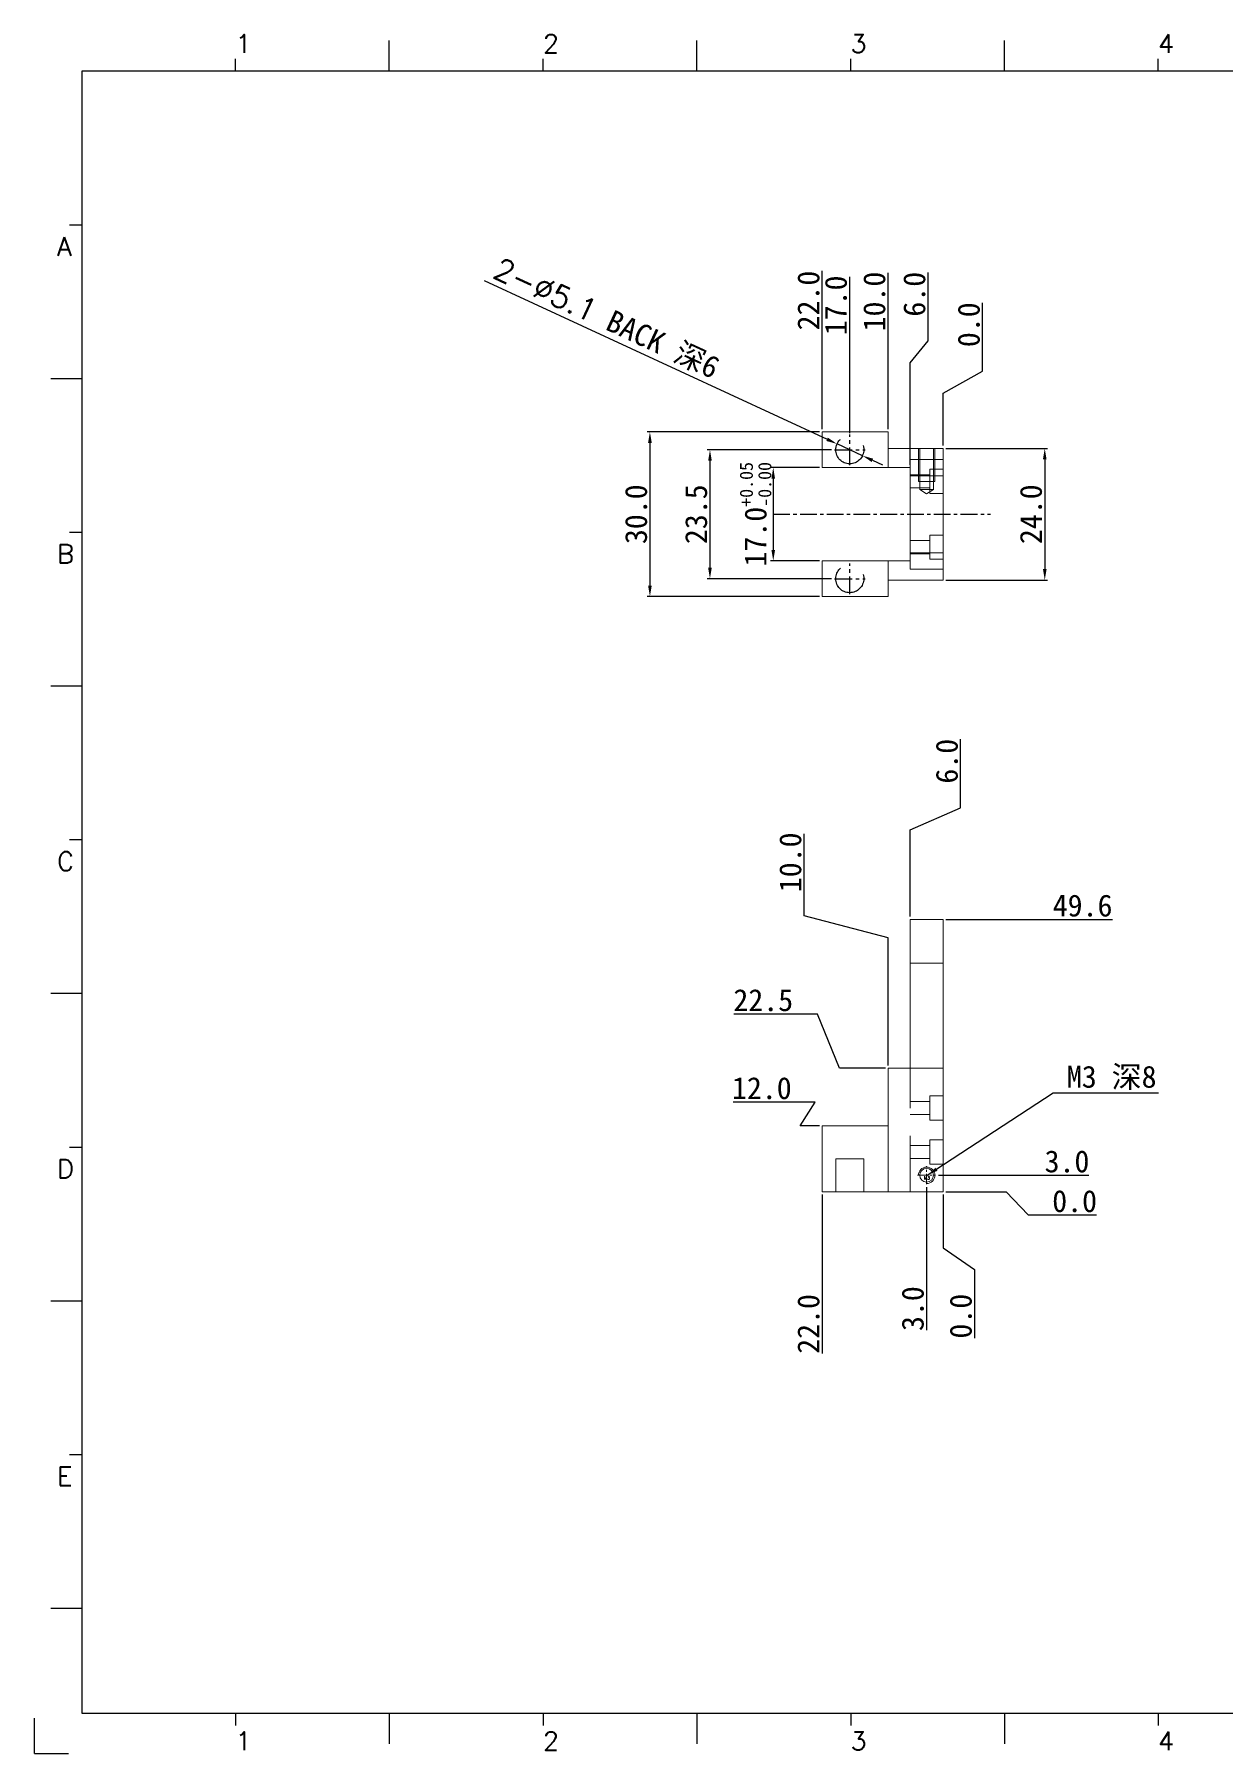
# Model space of a CAD drawing. Extents: x 83 to 30050, y -7164 to 695.
# Drawn here: x 7415.2 to 7631.8, y -1647.2 to -1333.8 of the extents above; entities that cross this region are included whole.
import ezdxf

# ---------------------------------------------------------------- set-up
doc = ezdxf.new("R2010")
doc.units = 0
doc.header["$LTSCALE"] = 8
doc.header["$MEASUREMENT"] = 0
doc.header["$PDSIZE"] = 5
doc.linetypes.add('CENTER', pattern=[2, 1.25, -0.25, 0.25, -0.25])
doc.linetypes.add('HIDDEN', pattern=[1.905, 1.27, -0.635])
doc.layers.get('0').update_dxf_attribs({"linetype": 'CONTINUOUS'})
doc.layers.get('Defpoints').update_dxf_attribs({"linetype": 'CONTINUOUS'})
doc.layers.add('41', color=3, linetype='CONTINUOUS')
doc.layers.add('dim', color=82, linetype='CONTINUOUS', lineweight=9)
doc.layers.add('screw', color=33, linetype='CONTINUOUS', lineweight=13)
doc.styles.add('SIMPLEX', font='SIMPLEX')
doc.styles.get("Standard").update_dxf_attribs({"font": '', "height": 4})
doc.styles.add('TXT', font='txt.shx', dxfattribs={"bigfont": 'gbcbig.shx'})
doc.styles.get('Standard').set_extended_font_data('SimSun')
doc.dimstyles.new('ISO-25', dxfattribs={"dimtxt": 6, "dimasz": 2.5, "dimexe": 1.25, "dimexo": 0.625, "dimtad": 1, "dimdec": 1, "dimzin": 1, "dimdsep": 46, "dimtxsty": 'Standard', "dimcen": 2.5, "dimadec": 0, "dimazin": 0, "dimtm": 1e-09, "dimtfac": 1, "dimtdec": 1, "dimtmove": 0, "dimatfit": 3, "dimfxl": 1, "dimtolj": 1, "dimtzin": 0, "dimarcsym": 0})

# ---------------------------------------------------------------- blocks, each defined once
blk = doc.blocks.new('A$C0BB32EA6')
at = {"layer": '41'}
for p, q in [((90.21, 427.84), (90.21, 435.66)), ((168.4, 427.84), (168.4, 435.66)), ((168.4, 427.84), (168.4, 435.66)), ((168.4, 427.84), (168.4, 435.66)), ((246.58, 427.84), (246.58, 435.66)), ((246.58, 427.84), (246.58, 435.66)), ((51.11, 427.84), (51.11, 430.97)), ((129.3, 427.84), (129.3, 430.97)), ((129.3, 427.84), (129.3, 430.97)), ((129.3, 427.84), (129.3, 430.97)), ((207.49, 427.84), (207.49, 430.97)), ((207.49, 427.84), (207.49, 430.97)), ((285.68, 427.84), (285.68, 430.97)), ((615.63, 427.84), (12.02, 427.84)), ((12.02, 427.84), (12.02, 10.32)), ((12.02, 388.75), (8.89, 388.75)), ((12.02, 349.66), (4.2, 349.66)), ((12.02, 310.56), (8.89, 310.56)), ((12.02, 271.47), (4.2, 271.47)), ((12.02, 232.37), (8.89, 232.37)), ((12.02, 193.28), (4.2, 193.28)), ((12.02, 154.18), (8.89, 154.18)), ((12.02, 115.09), (4.2, 115.09)), ((12.02, 76), (8.89, 76)), ((12.02, 36.9), (4.2, 36.9)), ((12.02, 10.32), (615.63, 10.32)), ((51.11, 10.32), (51.11, 7.19)), ((90.21, 10.32), (90.21, 2.5)), ((129.3, 10.32), (129.3, 7.19)), ((168.4, 10.32), (168.4, 2.5)), ((207.49, 10.32), (207.49, 7.19)), ((246.58, 10.32), (246.58, 2.5)), ((285.68, 10.32), (285.68, 7.19))]:
    blk.add_line(p, q, dxfattribs=at)
at = {"layer": '41', "linetype": 'Continuous'}
for q in [(0, 8.98), (8.64, 0)]:
    blk.add_line((0, 0), q, dxfattribs=at)
at = {"layer": '41', "style": 'SIMPLEX'}
for s, height, p in [('1', 4.69, (51.11, 432.54)), ('2', 4.69, (129.3, 432.54)), ('3', 4.69, (207.49, 432.54)), ('4', 4.69, (285.68, 432.54)), ('A', 4.75, (5.76, 380.93)), ('B', 4.75, (5.76, 302.74)), ('C', 4.75, (5.76, 224.55)), ('D', 4.75, (5.76, 146.37)), ('E', 4.75, (5.76, 68.18)), ('1', 4.69, (51.11, 0.87)), ('2', 4.69, (129.3, 0.87)), ('3', 4.69, (207.49, 0.87)), ('4', 4.69, (285.68, 0.87))]:
    blk.add_text(s, height=height, dxfattribs=at).set_placement(p)
at = {"layer": '41', "linetype": 'Continuous'}
for tag, p in [('材质', (457.07, 73.08)), ('代号', (522.6, 73.29)), ('表面处理', (452.44, 54.13)), ('审核', (523.65, 54.34)), ('名称', (585.81, 54.97)), ('数量', (457.5, 33.7)), ('设计', (523.23, 34.13)), ('件号', (586.65, 33.91)), ('比例', (457.5, 17.28)), ('版本', (587.08, 16.23))]:
    blk.add_attdef(tag, p, '', height=4, dxfattribs=at)
blk = doc.blocks.new('screw_m3_l')
at = {"layer": 'screw', "color": 1, "linetype": 'CENTER', "ltscale": 0.1905}
for p, q in [((-1.65, 0), (1.65, 0)), ((0, -1.65), (0, 1.65))]:
    blk.add_line(p, q, dxfattribs=at)
at = {"layer": 'screw', "color": 33, "linetype": 'Continuous'}
blk.add_circle((0, 0), 1.25, dxfattribs=at)
at = {"layer": 'screw', "color": 92, "linetype": 'Continuous'}
blk.add_arc((0, 0), 1.5, 270, 180, dxfattribs=at)
at = {"layer": 'screw', "color": 6, "linetype": 'Continuous', "style": 'TXT'}
blk.add_text('M3', height=0.6, dxfattribs=at).set_placement((-0.51, -0.75))
blk = doc.blocks.new('*D374')
at = {"layer": 'Defpoints', "color": 0}
for p in [(7560.88, -1409.55), (7538.22, -1433.05), (7560.88, -1433.05)]:
    blk.add_point(p, dxfattribs=at)
at = {"layer": 'dim', "color": 0, "lineweight": -2}
for p, q in [((7560.38, -1409.55), (7537.72, -1409.55)), ((7538.22, -1411.55), (7538.22, -1431.05)), ((7560.38, -1433.05), (7537.72, -1433.05))]:
    blk.add_line(p, q, dxfattribs=at)
at = {"layer": 'dim', "color": 0}
for points in [[(7537.89, -1411.55), (7538.55, -1411.55), (7538.22, -1409.55)], [(7537.89, -1431.05), (7538.55, -1431.05), (7538.22, -1433.05)]]:
    blk.add_solid(points, dxfattribs=at)
at = {"layer": 'dim', "color": 0, "insert": (7535.72, -1421.3), "char_height": 4, "attachment_point": 5, "rotation": 90}
blk.add_mtext('\\A1;23.5', dxfattribs=at)
blk = doc.blocks.new('*D375')
at = {"layer": 'Defpoints', "color": 0}
for p in [(7558.68, -1412.8), (7549.75, -1429.8), (7558.68, -1429.8)]:
    blk.add_point(p, dxfattribs=at)
at = {"layer": 'dim', "color": 0, "lineweight": -2}
for p, q in [((7558.18, -1412.8), (7549.25, -1412.8)), ((7549.75, -1414.8), (7549.75, -1427.8)), ((7558.18, -1429.8), (7549.25, -1429.8))]:
    blk.add_line(p, q, dxfattribs=at)
at = {"layer": 'dim', "color": 0}
for points in [[(7549.42, -1414.8), (7550.08, -1414.8), (7549.75, -1412.8)], [(7549.42, -1427.8), (7550.08, -1427.8), (7549.75, -1429.8)]]:
    blk.add_solid(points, dxfattribs=at)
at = {"layer": 'dim', "color": 0, "insert": (7546.52, -1421.3), "char_height": 4, "attachment_point": 5, "rotation": 90}
blk.add_mtext('\\A1;17.0{\\H2.400000;\\S+0.05^ -0.00;}', dxfattribs=at)
blk = doc.blocks.new('*D376')
at = {"layer": 'Defpoints', "color": 0}
for p in [(7558.68, -1406.3), (7527.28, -1436.3), (7558.68, -1436.3)]:
    blk.add_point(p, dxfattribs=at)
at = {"layer": 'dim', "color": 0, "lineweight": -2}
for p, q in [((7558.18, -1406.3), (7526.78, -1406.3)), ((7527.28, -1408.3), (7527.28, -1434.3)), ((7558.18, -1436.3), (7526.78, -1436.3))]:
    blk.add_line(p, q, dxfattribs=at)
at = {"layer": 'dim', "color": 0}
for points in [[(7526.95, -1408.3), (7527.62, -1408.3), (7527.28, -1406.3)], [(7526.95, -1434.3), (7527.62, -1434.3), (7527.28, -1436.3)]]:
    blk.add_solid(points, dxfattribs=at)
at = {"layer": 'dim', "color": 0, "insert": (7524.78, -1421.3), "char_height": 4, "attachment_point": 5, "rotation": 90}
blk.add_mtext('\\A1;30.0', dxfattribs=at)
blk = doc.blocks.new('*D377')
at = {"layer": 'Defpoints', "color": 0}
for p in [(7580.68, -1409.3), (7580.68, -1433.3), (7599.21, -1433.3)]:
    blk.add_point(p, dxfattribs=at)
at = {"layer": 'dim', "color": 0, "lineweight": -2}
for p, q in [((7581.18, -1409.3), (7599.71, -1409.3)), ((7599.21, -1411.3), (7599.21, -1431.3)), ((7581.18, -1433.3), (7599.71, -1433.3))]:
    blk.add_line(p, q, dxfattribs=at)
at = {"layer": 'dim', "color": 0}
for points in [[(7598.88, -1411.3), (7599.54, -1411.3), (7599.21, -1409.3)], [(7598.88, -1431.3), (7599.54, -1431.3), (7599.21, -1433.3)]]:
    blk.add_solid(points, dxfattribs=at)
at = {"layer": 'dim', "color": 0, "insert": (7596.71, -1421.3), "char_height": 4, "attachment_point": 5, "rotation": 90}
blk.add_mtext('\\A1;24.0', dxfattribs=at)
blk = doc.blocks.new('*D378')
at = {"layer": 'Defpoints', "color": 0}
for p in [(7587.89, -1391.25), (7580.68, -1409.3), (7580.68, -1409.3)]:
    blk.add_point(p, dxfattribs=at)
at = {"layer": 'dim', "color": 0, "lineweight": -2}
for p, q in [((7587.89, -1395.25), (7587.89, -1382.78)), ((7580.68, -1399.25), (7587.89, -1395.25)), ((7580.68, -1408.8), (7580.68, -1399.25))]:
    blk.add_line(p, q, dxfattribs=at)
at = {"layer": 'dim', "color": 0, "insert": (7585.39, -1386.76), "char_height": 4, "attachment_point": 5, "rotation": 90}
blk.add_mtext('\\A1;0.0', dxfattribs=at)
blk = doc.blocks.new('*D379')
at = {"layer": 'Defpoints', "color": 0}
for p in [(7563.68, -1388.95), (7563.68, -1407), (7580.68, -1409.3)]:
    blk.add_point(p, dxfattribs=at)
at = {"layer": 'dim', "color": 0, "lineweight": -2}
blk.add_line((7563.68, -1406.5), (7563.68, -1378.01), dxfattribs=at)
at = {"layer": 'dim', "color": 0, "insert": (7561.18, -1383.23), "char_height": 4, "attachment_point": 5, "rotation": 90}
blk.add_mtext('\\A1;17.0', dxfattribs=at)
blk = doc.blocks.new('*D380')
at = {"layer": 'Defpoints', "color": 0}
for p in [(7570.68, -1388.25), (7570.68, -1406.3), (7580.68, -1409.3)]:
    blk.add_point(p, dxfattribs=at)
at = {"layer": 'dim', "color": 0, "lineweight": -2}
blk.add_line((7570.68, -1405.8), (7570.68, -1377.31), dxfattribs=at)
at = {"layer": 'dim', "color": 0, "insert": (7568.18, -1382.53), "char_height": 4, "attachment_point": 5, "rotation": 90}
blk.add_mtext('\\A1;10.0', dxfattribs=at)
blk = doc.blocks.new('*D381')
at = {"layer": 'Defpoints', "color": 0}
for p in [(7558.68, -1388.25), (7558.68, -1406.3), (7580.68, -1409.3)]:
    blk.add_point(p, dxfattribs=at)
at = {"layer": 'dim', "color": 0, "lineweight": -2}
blk.add_line((7558.68, -1405.8), (7558.68, -1376.95), dxfattribs=at)
at = {"layer": 'dim', "color": 0, "insert": (7556.18, -1382.35), "char_height": 4, "attachment_point": 5, "rotation": 90}
blk.add_mtext('\\A1;22.0', dxfattribs=at)
blk = doc.blocks.new('*D382')
at = {"layer": 'Defpoints', "color": 0}
for p in [(7577.97, -1385.69), (7580.68, -1409.3), (7574.68, -1412.8)]:
    blk.add_point(p, dxfattribs=at)
at = {"layer": 'dim', "color": 0, "lineweight": -2}
for p, q in [((7577.97, -1389.69), (7577.97, -1377.21)), ((7574.68, -1393.69), (7577.97, -1389.69)), ((7574.68, -1412.3), (7574.68, -1393.69))]:
    blk.add_line(p, q, dxfattribs=at)
at = {"layer": 'dim', "color": 0, "insert": (7575.47, -1381.2), "char_height": 4, "attachment_point": 5, "rotation": 90}
blk.add_mtext('\\A1;6.0', dxfattribs=at)
blk = doc.blocks.new('*D383')
at = {"layer": 'Defpoints', "color": 0}
for p in [(7561.37, -1408.48), (7566, -1410.63)]:
    blk.add_point(p, dxfattribs=at)
at = {"layer": 'dim', "color": 0, "lineweight": -2}
for p, q in [((7497.07, -1378.68), (7559.56, -1407.64)), ((7566, -1410.63), (7561.37, -1408.48)), ((7567.81, -1411.47), (7569.63, -1412.31))]:
    blk.add_line(p, q, dxfattribs=at)
at = {"layer": 'dim', "color": 0}
for points in [[(7559.7, -1407.34), (7559.42, -1407.94), (7561.37, -1408.48)], [(7567.95, -1411.17), (7567.67, -1411.77), (7566, -1410.63)]]:
    blk.add_solid(points, dxfattribs=at)
at = {"layer": 'dim', "color": 0, "insert": (7519.32, -1385.73), "char_height": 4, "attachment_point": 5, "rotation": 335.1315}
blk.add_mtext('\\A1;{\\Ftxt,bigfont|c134;2-∅5.1} BACK 深6', dxfattribs=at)
blk = doc.blocks.new('*D395')
at = {"layer": 'Defpoints', "color": 0}
for p in [(7580.68, -1544.77), (7580.68, -1544.77), (7600.16, -1549.01)]:
    blk.add_point(p, dxfattribs=at)
at = {"layer": 'dim', "color": 0, "lineweight": -2}
for p, q in [((7581.18, -1544.77), (7592.16, -1544.77)), ((7592.16, -1544.77), (7596.16, -1549.01)), ((7596.16, -1549.01), (7608.64, -1549.01))]:
    blk.add_line(p, q, dxfattribs=at)
at = {"layer": 'dim', "color": 0, "insert": (7604.65, -1546.51), "char_height": 4, "attachment_point": 5}
blk.add_mtext('\\A1;0.0', dxfattribs=at)
blk = doc.blocks.new('*D396')
at = {"layer": 'Defpoints', "color": 0}
for p in [(7579.33, -1541.77), (7598.81, -1541.77), (7580.68, -1544.77)]:
    blk.add_point(p, dxfattribs=at)
at = {"layer": 'dim', "color": 0, "lineweight": -2}
blk.add_line((7579.83, -1541.77), (7607.22, -1541.77), dxfattribs=at)
at = {"layer": 'dim', "color": 0, "insert": (7603.26, -1539.27), "char_height": 4, "attachment_point": 5}
blk.add_mtext('\\A1;3.0', dxfattribs=at)
blk = doc.blocks.new('*D397')
at = {"layer": 'Defpoints', "color": 0}
for p in [(7553.39, -1528.42), (7558.68, -1532.77), (7580.68, -1544.77)]:
    blk.add_point(p, dxfattribs=at)
at = {"layer": 'dim', "color": 0, "lineweight": -2}
for p, q in [((7557.39, -1528.42), (7542.45, -1528.42)), ((7554.68, -1532.77), (7557.39, -1528.42)), ((7558.18, -1532.77), (7554.68, -1532.77))]:
    blk.add_line(p, q, dxfattribs=at)
at = {"layer": 'dim', "color": 0, "insert": (7547.67, -1525.92), "char_height": 4, "attachment_point": 5}
blk.add_mtext('\\A1;12.0', dxfattribs=at)
blk = doc.blocks.new('*D398')
at = {"layer": 'Defpoints', "color": 0}
for p in [(7553.8, -1512.38), (7570.68, -1522.27), (7580.68, -1544.77)]:
    blk.add_point(p, dxfattribs=at)
at = {"layer": 'dim', "color": 0, "lineweight": -2}
for p, q in [((7557.8, -1512.38), (7542.57, -1512.38)), ((7561.8, -1522.27), (7557.8, -1512.38)), ((7570.18, -1522.27), (7561.8, -1522.27))]:
    blk.add_line(p, q, dxfattribs=at)
at = {"layer": 'dim', "color": 0, "insert": (7547.93, -1509.88), "char_height": 4, "attachment_point": 5}
blk.add_mtext('\\A1;22.5', dxfattribs=at)
blk = doc.blocks.new('*D399')
at = {"layer": 'Defpoints', "color": 0}
for p in [(7580.68, -1495.14), (7600.16, -1495.14), (7580.68, -1544.77)]:
    blk.add_point(p, dxfattribs=at)
at = {"layer": 'dim', "color": 0, "lineweight": -2}
blk.add_line((7581.18, -1495.14), (7611.55, -1495.14), dxfattribs=at)
at = {"layer": 'dim', "color": 0, "insert": (7606.1, -1492.64), "char_height": 4, "attachment_point": 5}
blk.add_mtext('\\A1;49.6', dxfattribs=at)
blk = doc.blocks.new('*D400')
at = {"layer": 'Defpoints', "color": 0}
for p in [(7580.68, -1544.77), (7580.68, -1544.77), (7586.43, -1562.97)]:
    blk.add_point(p, dxfattribs=at)
at = {"layer": 'dim', "color": 0, "lineweight": -2}
for p, q in [((7580.68, -1545.27), (7580.68, -1554.97)), ((7580.68, -1554.97), (7586.43, -1558.97)), ((7586.43, -1558.97), (7586.43, -1571.44))]:
    blk.add_line(p, q, dxfattribs=at)
at = {"layer": 'dim', "color": 0, "insert": (7583.93, -1567.45), "char_height": 4, "attachment_point": 5, "rotation": 90}
blk.add_mtext('\\A1;0.0', dxfattribs=at)
blk = doc.blocks.new('*D401')
at = {"layer": 'Defpoints', "color": 0}
for p in [(7577.68, -1543.42), (7580.68, -1544.77), (7577.68, -1561.62)]:
    blk.add_point(p, dxfattribs=at)
at = {"layer": 'dim', "color": 0, "lineweight": -2}
blk.add_line((7577.68, -1543.92), (7577.68, -1570.03), dxfattribs=at)
at = {"layer": 'dim', "color": 0, "insert": (7575.18, -1566.07), "char_height": 4, "attachment_point": 5, "rotation": 90}
blk.add_mtext('\\A1;3.0', dxfattribs=at)
blk = doc.blocks.new('*D402')
at = {"layer": 'Defpoints', "color": 0}
for p in [(7555.38, -1490.47), (7570.68, -1522.27), (7580.68, -1544.77)]:
    blk.add_point(p, dxfattribs=at)
at = {"layer": 'dim', "color": 0, "lineweight": -2}
for p, q in [((7555.38, -1494.47), (7555.38, -1479.52)), ((7570.68, -1498.47), (7555.38, -1494.47)), ((7570.68, -1521.77), (7570.68, -1498.47))]:
    blk.add_line(p, q, dxfattribs=at)
at = {"layer": 'dim', "color": 0, "insert": (7552.88, -1484.74), "char_height": 4, "attachment_point": 5, "rotation": 90}
blk.add_mtext('\\A1;10.0', dxfattribs=at)
blk = doc.blocks.new('*D403')
at = {"layer": 'Defpoints', "color": 0}
for p in [(7558.68, -1544.77), (7580.68, -1544.77), (7558.68, -1562.97)]:
    blk.add_point(p, dxfattribs=at)
at = {"layer": 'dim', "color": 0, "lineweight": -2}
blk.add_line((7558.68, -1545.27), (7558.68, -1574.27), dxfattribs=at)
at = {"layer": 'dim', "color": 0, "insert": (7556.18, -1568.87), "char_height": 4, "attachment_point": 5, "rotation": 90}
blk.add_mtext('\\A1;22.0', dxfattribs=at)
blk = doc.blocks.new('*D404')
at = {"layer": 'Defpoints', "color": 0}
for p in [(7583.89, -1470.8), (7574.68, -1495.14), (7580.68, -1544.77)]:
    blk.add_point(p, dxfattribs=at)
at = {"layer": 'dim', "color": 0, "lineweight": -2}
for p, q in [((7583.89, -1474.8), (7583.89, -1462.32)), ((7574.68, -1478.8), (7583.89, -1474.8)), ((7574.68, -1494.64), (7574.68, -1478.8))]:
    blk.add_line(p, q, dxfattribs=at)
at = {"layer": 'dim', "color": 0, "insert": (7581.39, -1466.31), "char_height": 4, "attachment_point": 5, "rotation": 90}
blk.add_mtext('\\A1;6.0', dxfattribs=at)

msp = doc.modelspace()

# ---------------------------------------------------------------- linework, layer by layer
at = {"color": 7, "linetype": 'Continuous', "lineweight": 15}
for p, q in [((7558.685, -1406.304), (7570.685, -1406.304)), ((7558.685, -1412.804), (7558.685, -1406.304)), ((7570.685, -1406.304), (7570.685, -1409.304)), ((7570.685, -1409.304), (7570.685, -1412.804)), ((7570.685, -1409.304), (7580.685, -1409.304)), ((7580.685, -1411.304), (7580.685, -1409.304)), ((7558.685, -1412.804), (7570.685, -1412.804)), ((7574.685, -1412.804), (7570.685, -1412.804)), ((7574.685, -1411.304), (7574.685, -1431.304)), ((7574.685, -1411.304), (7580.685, -1411.304)), ((7580.685, -1431.304), (7580.685, -1411.304)), ((7558.685, -1436.304), (7558.685, -1429.804)), ((7558.685, -1429.804), (7570.685, -1429.804)), ((7570.685, -1429.804), (7574.685, -1429.804)), ((7570.685, -1429.804), (7570.685, -1433.304)), ((7580.685, -1431.304), (7574.685, -1431.304)), ((7580.685, -1431.304), (7580.685, -1433.304)), ((7570.685, -1433.304), (7580.685, -1433.304)), ((7570.685, -1436.304), (7570.685, -1433.304)), ((7570.685, -1436.304), (7558.685, -1436.304)), ((7574.685, -1495.142), (7574.685, -1503.142)), ((7580.685, -1495.142), (7574.685, -1495.142)), ((7580.685, -1503.142), (7580.685, -1495.142)), ((7574.685, -1503.142), (7580.685, -1503.142)), ((7574.685, -1503.142), (7574.685, -1522.273)), ((7580.685, -1522.273), (7580.685, -1503.142)), ((7570.685, -1522.273), (7570.685, -1532.773)), ((7570.685, -1522.273), (7580.685, -1522.273)), ((7580.685, -1544.773), (7580.685, -1522.273)), ((7570.685, -1532.773), (7558.685, -1532.773)), ((7558.685, -1532.773), (7558.685, -1544.773)), ((7570.685, -1544.773), (7570.685, -1532.773)), ((7558.685, -1544.773), (7570.685, -1544.773)), ((7570.685, -1544.773), (7580.685, -1544.773))]:
    msp.add_line(p, q, dxfattribs=at)
at = {"color": 7, "linetype": 'Continuous', "lineweight": 0}
for p, q in [((7576.185, -1409.304), (7576.185, -1415.304)), ((7579.185, -1409.304), (7579.185, -1415.304))]:
    msp.add_line(p, q, dxfattribs=at)
at = {"color": 7, "linetype": 'HIDDEN', "lineweight": 0}
for p, q in [((7576.435, -1409.304), (7576.435, -1416.804)), ((7578.935, -1416.804), (7578.935, -1409.304)), ((7578.285, -1413.104), (7578.285, -1417.504)), ((7580.685, -1413.104), (7578.285, -1413.104)), ((7578.285, -1414.104), (7574.685, -1414.104)), ((7574.685, -1414.304), (7580.685, -1414.304)), ((7576.185, -1415.304), (7579.185, -1415.304)), ((7574.685, -1416.504), (7578.285, -1416.504)), ((7576.435, -1416.804), (7578.935, -1416.804)), ((7576.435, -1416.804), (7577.685, -1417.555)), ((7577.685, -1417.555), (7578.935, -1416.804)), ((7578.285, -1417.504), (7580.685, -1417.504)), ((7578.285, -1425.104), (7578.285, -1429.504)), ((7580.685, -1425.104), (7578.285, -1425.104)), ((7578.285, -1426.104), (7574.685, -1426.104)), ((7574.685, -1428.304), (7580.685, -1428.304)), ((7574.685, -1428.504), (7578.285, -1428.504)), ((7578.285, -1429.504), (7580.685, -1429.504)), ((7574.685, -1544.773), (7574.685, -1522.273)), ((7578.285, -1528.323), (7574.685, -1528.323)), ((7578.285, -1527.323), (7578.285, -1531.723)), ((7580.685, -1527.323), (7578.285, -1527.323)), ((7574.685, -1530.723), (7578.285, -1530.723)), ((7578.285, -1531.723), (7580.685, -1531.723)), ((7578.285, -1535.323), (7578.285, -1539.723)), ((7580.685, -1535.323), (7578.285, -1535.323)), ((7578.285, -1536.323), (7574.685, -1536.323)), ((7566.235, -1538.773), (7561.135, -1538.773)), ((7561.135, -1538.773), (7561.135, -1544.773)), ((7566.235, -1544.773), (7566.235, -1538.773)), ((7574.685, -1538.723), (7578.285, -1538.723)), ((7578.285, -1539.723), (7580.685, -1539.723))]:
    msp.add_line(p, q, dxfattribs=at)
at = {"color": 1, "linetype": 'CENTER', "ltscale": 0.3048}
msp.add_line((7549.749, -1421.304), (7589.325, -1421.304), dxfattribs=at)
at = {"layer": '41', "color": 1, "linetype": 'CENTER', "ltscale": 0.32385}
for p, q in [((7563.685, -1412.359), (7563.685, -1406.749)), ((7560.88, -1409.554), (7566.49, -1409.554)), ((7563.685, -1435.859), (7563.685, -1430.249)), ((7560.88, -1433.054), (7566.49, -1433.054))]:
    msp.add_line(p, q, dxfattribs=at)
at = {"layer": '41', "linetype": 'HIDDEN'}
for centre in [(7563.685, -1409.554), (7563.685, -1433.054)]:
    msp.add_circle(centre, 2.55, dxfattribs=at)

# ---------------------------------------------------------------- block references
at = {"layer": '41', "linetype": 'Continuous', "xscale": 0.7166361600002347, "yscale": 0.7166361600000073, "zscale": 0.7166361600000002}
msp.add_blockref('A$C0BB32EA6', (7415.159, -1647.176), dxfattribs=at)
at = {"layer": 'screw', "linetype": 'HIDDEN'}
msp.add_blockref('screw_m3_l', (7577.685, -1541.773), dxfattribs=at)

# ---------------------------------------------------------------- texts
at = {"layer": 'dim', "insert": (7603.234, -1526.222), "char_height": 4, "attachment_point": 7}
msp.add_mtext('\\A1;M3 深8', dxfattribs=at)

# ---------------------------------------------------------------- dimensions: what is measured, and where the dimension line sits
at = {"layer": 'dim'}
dim = msp.add_diameter_dim_2p(p1=(7565.998, -1410.626), p2=(7561.371, -1408.482), text='{\\Ftxt,bigfont|c134;2-<>} BACK 深6', dimstyle='ISO-25', override={"dimtxt": 2.5, "dimasz": 2, "dimexe": 0.49975, "dimexo": 0.49975, "dimgap": 0.49975}, dxfattribs=at)
dim.commit()
dim.dimension.update_dxf_attribs({"geometry": '*D383', "text_midpoint": (7518.075, -1388.413), "dimtype": 163})
for feature_location, offset, dtype, origin, picture, middle in [((7558.685, -1406.304), (0, 18.051), 1, (7580.685, -1409.304), '*D381', (7556.185, -1382.353)), ((7563.685, -1407.004), (0, 18.051), 1, (7580.685, -1409.304), '*D379', (7561.185, -1383.231)), ((7570.685, -1406.304), (0, 18.051), 1, (7580.685, -1409.304), '*D380', (7568.185, -1382.531)), ((7574.685, -1412.804), (3.283, 27.118), 1, (7580.685, -1409.304), '*D382', (7575.468, -1381.198)), ((7580.684529937, -1409.304079187), (7.201665229, 18.051403788), 1, (7580.684529937, -1409.304079187), '*D378', (7585.386445166, -1386.764036511)), ((7574.685, -1495.142), (9.204, 24.342), 1, (7580.685, -1544.773), '*D404', (7581.389, -1466.312)), ((7570.685, -1522.273), (-15.3, 31.807), 1, (7580.685, -1544.773), '*D402', (7552.885, -1484.744)), ((7580.685, -1495.142), (19.474, 0), 0, (7580.685, -1544.773), '*D399', (7606.103, -1492.642)), ((7570.685, -1522.273), (-16.886, 9.889), 0, (7580.685, -1544.773), '*D398', (7547.932, -1509.885)), ((7558.685, -1532.773), (-5.293, 4.356), 0, (7580.685, -1544.773), '*D397', (7547.669, -1525.917)), ((7579.335, -1541.773), (19.474, 0), 0, (7580.685, -1544.773), '*D396', (7603.264, -1539.273)), ((7577.685, -1543.423), (0, -18.193), 1, (7580.685, -1544.773), '*D401', (7575.185, -1566.072)), ((7580.684529937, -1544.773185723), (19.474314864, -4.236884774), 0, (7580.684529937, -1544.773185723), '*D395', (7604.64748369, -1546.510320497)), ((7558.685, -1544.773), (0, -18.193), 1, (7580.685, -1544.773), '*D403', (7556.185, -1568.866)), ((7580.684529937, -1544.773185723), (5.746077338, -18.193061997), 1, (7580.684529937, -1544.773185723), '*D400', (7583.930857275, -1567.45488661))]:
    dim = msp.add_ordinate_dim(feature_location=feature_location, offset=offset, dtype=dtype, origin=origin, dimstyle='ISO-25', override={"dimtxt": 2.5, "dimasz": 2, "dimexe": 0.49975, "dimexo": 0.49975, "dimgap": 0.49975}, dxfattribs=at)
    dim.commit()
    dim.dimension.update_dxf_attribs({"geometry": picture, "text_midpoint": middle})
for base, p1, p2, override, picture, middle in [((7549.749, -1429.804), (7558.685, -1412.804), (7558.685, -1429.804), {"dimtxt": 2.5, "dimasz": 2, "dimexe": 0.49975, "dimexo": 0.49975, "dimgap": 0.49975, "dimtol": 1, "dimlim": 0, "dimtp": 0.05, "dimtm": 0, "dimtfac": 0.6, "dimtdec": 2, "dimtolj": 1}, '*D375', (7549.749, -1421.304)), ((7527.283, -1436.304), (7558.685, -1406.304), (7558.685, -1436.304), {"dimtxt": 2.5, "dimasz": 2, "dimexe": 0.49975, "dimexo": 0.49975, "dimgap": 0.49975}, '*D376', (7527.283, -1421.304)), ((7538.221, -1433.054), (7560.88, -1409.554), (7560.88, -1433.054), {"dimtxt": 2.5, "dimasz": 2, "dimexe": 0.49975, "dimexo": 0.49975, "dimgap": 0.49975}, '*D374', (7538.221, -1421.304))]:
    dim = msp.add_linear_dim(base=base, p1=p1, p2=p2, angle=90, dimstyle='ISO-25', override=override, dxfattribs=at)
    dim.commit()
    dim.dimension.update_dxf_attribs({"geometry": picture, "text_midpoint": middle, "dimtype": 160})
dim = msp.add_linear_dim(base=(7599.21, -1433.304), p1=(7580.685, -1409.304), p2=(7580.685, -1433.304), angle=90, dimstyle='ISO-25', override={"dimtxt": 2.5, "dimasz": 2, "dimexe": 0.49975, "dimexo": 0.49975, "dimgap": 0.49975}, dxfattribs=at)
dim.commit()
dim.dimension.update_dxf_attribs({"geometry": '*D377', "text_midpoint": (7596.71, -1421.304)})

# ---------------------------------------------------------------- leaders
at = {"layer": 'dim', "annotation_type": 0, "has_hookline": 1, "hookline_direction": 0, "text_width": 16.667}
msp.add_leader([(7577.815, -1541.773), (7600.735, -1526.722), (7602.735, -1526.722)], dimstyle='ISO-25', override={"dimtxt": 2.5, "dimasz": 2, "dimexe": 0.49975, "dimexo": 0.49975, "dimgap": 0.49975}, dxfattribs=at)

doc.saveas('drawing.dxf')
